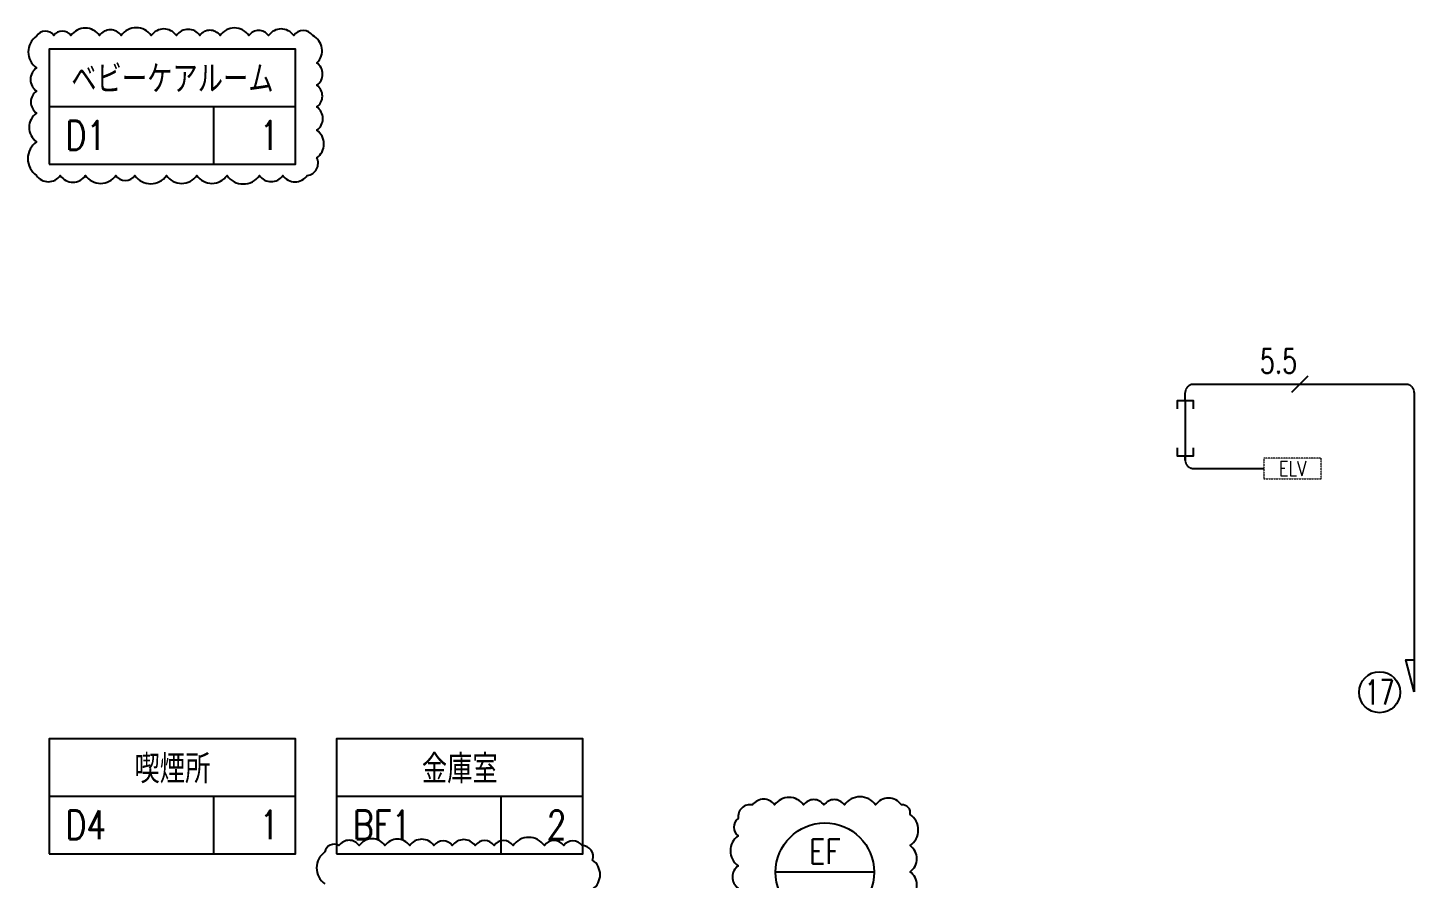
# Model space of a CAD drawing. Header units: millimetres. Extents: x 3999 to 176614, y 1464 to 57550.
# Drawn here: x 96453 to 113340, y 33851 to 44211 of the extents above; entities that cross this region are included whole.
import ezdxf
from ezdxf.enums import TextEntityAlignment as Align

# ---------------------------------------------------------------- set-up
doc = ezdxf.new("R2010")
doc.units = ezdxf.units.MM
doc.header["$LTSCALE"] = 0.2
doc.set_wipeout_variables(frame=1)
doc.linetypes.add('CENTER', pattern=[50.8, 31.75, -6.35, 6.35, -6.35])
doc.linetypes.add('HIDDEN', pattern=[9.525, 6.35, -3.175])
for name, color, linetype in [('1_シンボル', 2, 'Continuous'), ('1_乗数', 3, 'Continuous'), ('1_回路番号', 4, 'Continuous'), ('1_文字', 3, 'Continuous'), ('1_機器番号', 3, 'Continuous'), ('1_配線_1', 1, 'Continuous'), ('1_配線_4', 1, 'CENTER')]:
    doc.layers.add(name, color=color, linetype=linetype)
doc.layers.add('1_追加変更', color=10, linetype='Continuous', plot=False)
doc.styles.get("Standard").update_dxf_attribs({"font": 'simplex.shx', "width": 0.8, "bigfont": 'extfont2.shx'})
doc.styles.add('ＭＳ 明朝', font='simplex.shx', dxfattribs={"bigfont": 'bigfont.shx'})

# ---------------------------------------------------------------- blocks, each defined once
blk = doc.blocks.new('盤記号1')
at = {"layer": '1_シンボル', "color": 0, "linetype": 'ByBlock', "lineweight": -2}
blk.add_lwpolyline([(-350, 0), (350, 0), (350, 250), (-350, 250)], close=True, dxfattribs=at)
at = {"layer": '1_シンボル', "color": 0, "linetype": 'ByBlock', "lineweight": 0, "style": 'ＭＳ 明朝', "width": 0.8}
blk.add_text('ELV', height=180, dxfattribs=at).set_placement((0, 125), align=Align.MIDDLE)

msp = doc.modelspace()

# ---------------------------------------------------------------- linework, layer by layer
at = {"layer": '1_乗数', "linetype": 'Continuous', "lineweight": -3}
msp.add_line((112046, 39967), (111846, 39767), dxfattribs=at)
at = {"layer": '1_文字', "lineweight": -3}
for p, q in [((96715, 43250), (99715, 43250)), ((98715, 43250), (98715, 42550)), ((96715, 34850), (99715, 34850)), ((98715, 34850), (98715, 34150)), ((100215, 34850), (103215, 34850)), ((102215, 34850), (102215, 34150))]:
    msp.add_line(p, q, dxfattribs=at)
for points in [[(96715, 42550), (99715, 42550), (99715, 43950), (96715, 43950)], [(96715, 34150), (99715, 34150), (99715, 35550), (96715, 35550)], [(100215, 34150), (103215, 34150), (103215, 35550), (100215, 35550)]]:
    msp.add_lwpolyline(points, close=True, dxfattribs=at)
at = {"layer": '1_追加変更'}
msp.add_lwpolyline([(96560, 42410, 0.520567), (96848, 42410, 0.520567), (97157, 42410, 0.520567), (97525, 42410, 0.520567), (97758, 42410, 0.520567), (98142, 42410, 0.520567), (98512, 42410, 0.520567), (98880, 42410, 0.520567), (99275, 42410, 0.520567), (99559, 42410, 0.520567), (99857, 42410, 0.520567), (99973, 42627, 0.520567), (99973, 42961, 0.520567), (99973, 43246, 0.520567), (99973, 43510, 0.520567), (99973, 43783, 0.520567), (99925, 44116, 0.520567), (99692, 44116, 0.520567), (99386, 44116, 0.520567), (99146, 44116, 0.520567), (98795, 44116, 0.520567), (98550, 44116, 0.520567), (98264, 44116, 0.520567), (97957, 44116, 0.520567), (97592, 44116, 0.520567), (97327, 44116, 0.520567), (96979, 44116, 0.520567), (96771, 44116, 0.520567), (96560, 44109, 0.520567), (96560, 43721, 0.520567), (96560, 43439, 0.520567), (96560, 43171, 0.520567), (96560, 42821, 0.520567)], format="xyb", close=True, dxfattribs=at)
msp.add_lwpolyline([(103332, 33717, 0.520567), (103332, 34072, 0.520567), (103204, 34249, 0.520567), (102981, 34249, 0.520567), (102745, 34249, 0.520567), (102364, 34249, 0.520567), (102133, 34249, 0.520567), (101903, 34249, 0.520567), (101624, 34249, 0.520567), (101400, 34249, 0.520567), (101105, 34249, 0.520567), (100804, 34249, 0.520567), (100490, 34249, 0.520567), (100243, 34249, 0.520567), (100072, 34172, 0.520567), (100072, 33782, 0.520567)], format="xyb", dxfattribs=at)
at = {"layer": '1_配線_1'}
msp.add_line((110551, 39667), (110551, 38942), dxfattribs=at)
for points in [[(110651, 39567), (110651, 39667), (110451, 39667), (110451, 39567)], [(110451, 39095), (110451, 38995), (110651, 38995), (110651, 39095)], [(113340, 36123), (113237, 36510), (113340, 36510)]]:
    msp.add_lwpolyline(points, dxfattribs=at)
at = {"layer": '1_配線_4'}
for p, q in [((110651, 39867), (113240, 39867)), ((110551, 39667), (110551, 39767)), ((113340, 39767), (113340, 36123)), ((110551, 38942), (110551, 38995)), ((110651, 38842), (111508, 38842))]:
    msp.add_line(p, q, dxfattribs=at)
for centre, start, end in [((110651, 39767), 90, 180), ((113240, 39767), 0, 90), ((110651, 38942), 180, 270)]:
    msp.add_arc(centre, 100, start, end, dxfattribs=at)

# ---------------------------------------------------------------- block references
at = {"layer": '1_シンボル', "color": 7, "linetype": 'HIDDEN', "lineweight": 0, "zscale": 0.01776621527802636}
msp.add_blockref('盤記号1', (111858, 38717), dxfattribs=at)

# ---------------------------------------------------------------- texts
at = {"layer": '1_乗数', "linetype": 'Continuous', "lineweight": 0, "width": 0.7}
msp.add_text('5.5', height=300, dxfattribs=at).set_placement((111462, 40001))
at = {"layer": '1_文字', "lineweight": -3, "width": 0.8}
for s, p in [('ベビーケアルーム', (98215, 43600)), ('喫煙所', (98215, 35200)), ('金庫室', (101715, 35200))]:
    msp.add_text(s, height=350, dxfattribs=at).set_placement(p, align=Align.MIDDLE)
for s, p in [('D1', (96915, 42725)), ('D4', (96915, 34325)), ('BF1', (100415, 34325))]:
    msp.add_text(s, height=350, dxfattribs=at).set_placement(p)
for s, p in [('1', (99515, 42725)), ('1', (99515, 34325)), ('2', (103015, 34325))]:
    msp.add_text(s, height=350, dxfattribs=at).set_placement(p, align=Align.RIGHT)

# ---------------------------------------------------------------- wipeouts: each hides what was drawn before it
msp.add_wipeout([(106118, 34625), (106030, 34614), (105945, 34592), (105863, 34559), (105786, 34517), (105715, 34465), (105650, 34405), (105594, 34337), (105547, 34262), (105509, 34183), (105482, 34099), (105466, 34012), (105460, 33925), (105466, 33837), (105482, 33750), (105509, 33666), (105547, 33587), (105594, 33512), (105650, 33444), (105715, 33384), (105786, 33332), (105863, 33290), (105945, 33258), (106030, 33236), (106118, 33225), (106206, 33225), (106293, 33236), (106378, 33258), (106460, 33290), (106537, 33332), (106609, 33384), (106673, 33444), (106729, 33512), (106776, 33587), (106814, 33666), (106841, 33750), (106857, 33837), (106863, 33925), (106857, 34012), (106841, 34099), (106814, 34183), (106776, 34262), (106729, 34337), (106673, 34405), (106609, 34465), (106537, 34517), (106460, 34559), (106378, 34592), (106293, 34614), (106206, 34625)])

# ---------------------------------------------------------------- next in the draw order: linework, layer by layer
at = {"layer": '1_機器番号'}
msp.add_line((106762, 33925), (105562, 33925), dxfattribs=at)
msp.add_circle((106162, 33925), 600, dxfattribs=at)
at = {"layer": '1_追加変更'}
msp.add_lwpolyline([(107200, 33610, 0.520567), (107200, 33930, 0.520567), (107200, 34248, 0.520567), (107200, 34628, 0.520567), (107095, 34744, 0.520567), (106779, 34744, 0.520567), (106400, 34744, 0.520567), (106151, 34744, 0.520567), (105903, 34744, 0.520567), (105550, 34744, 0.520567), (105282, 34744, 0.520567), (105106, 34577, 0.520567), (105106, 34369, 0.520567), (105106, 34002, 0.520567), (105106, 33731, 0.520567)], format="xyb", dxfattribs=at)

# ---------------------------------------------------------------- next in the draw order: texts
at = {"layer": '1_機器番号', "width": 0.8}
msp.add_text('EF', height=300, dxfattribs=at).set_placement((106162, 34175), align=Align.MIDDLE_CENTER)

# ---------------------------------------------------------------- next in the draw order: wipeouts: each hides what was drawn before it
msp.add_wipeout([(112917, 36409), (112916, 36409), (112914, 36409), (112912, 36409), (112910, 36409), (112908, 36409), (112906, 36409), (112905, 36409), (112903, 36408), (112901, 36408), (112899, 36408), (112897, 36408), (112895, 36408), (112894, 36408), (112892, 36408), (112890, 36407), (112888, 36407), (112886, 36407), (112884, 36407), (112883, 36407), (112881, 36406), (112879, 36406), (112877, 36406), (112875, 36406), (112874, 36405), (112872, 36405), (112870, 36405), (112868, 36404), (112866, 36404), (112865, 36404), (112863, 36403), (112861, 36403), (112859, 36403), (112857, 36402), (112856, 36402), (112854, 36402), (112852, 36401), (112850, 36401), (112848, 36400), (112847, 36400), (112845, 36399), (112843, 36399), (112841, 36399), (112840, 36398), (112838, 36398), (112836, 36397), (112834, 36396), (112833, 36396), (112831, 36395), (112829, 36395), (112827, 36394), (112826, 36394), (112824, 36393), (112822, 36393), (112820, 36392), (112819, 36391), (112817, 36391), (112815, 36390), (112814, 36389), (112812, 36389), (112810, 36388), (112808, 36387), (112807, 36387), (112805, 36386), (112803, 36385), (112802, 36384), (112800, 36384), (112798, 36383), (112797, 36382), (112795, 36381), (112793, 36381), (112792, 36380), (112790, 36379), (112788, 36378), (112787, 36377), (112785, 36377), (112783, 36376), (112782, 36375), (112780, 36374), (112779, 36373), (112777, 36372), (112775, 36371), (112774, 36371), (112772, 36370), (112771, 36369), (112769, 36368), (112767, 36367), (112766, 36366), (112764, 36365), (112763, 36364), (112761, 36363), (112760, 36362), (112758, 36361), (112757, 36360), (112755, 36359), (112754, 36358), (112752, 36357), (112751, 36356), (112749, 36355), (112748, 36354), (112746, 36353), (112745, 36352), (112743, 36350), (112742, 36349), (112740, 36348), (112739, 36347), (112737, 36346), (112736, 36345), (112735, 36344), (112733, 36342), (112732, 36341), (112730, 36340), (112729, 36339), (112727, 36338), (112726, 36337), (112725, 36335), (112723, 36334), (112722, 36333), (112721, 36332), (112719, 36330), (112718, 36329), (112717, 36328), (112715, 36327), (112714, 36325), (112713, 36324), (112711, 36323), (112710, 36321), (112709, 36320), (112708, 36319), (112706, 36317), (112705, 36316), (112704, 36315), (112703, 36313), (112701, 36312), (112700, 36311), (112699, 36309), (112698, 36308), (112697, 36307), (112695, 36305), (112694, 36304), (112693, 36302), (112692, 36301), (112691, 36300), (112690, 36298), (112688, 36297), (112687, 36295), (112686, 36294), (112685, 36292), (112684, 36291), (112683, 36289), (112682, 36288), (112681, 36286), (112680, 36285), (112679, 36283), (112678, 36282), (112677, 36280), (112676, 36279), (112675, 36277), (112674, 36276), (112673, 36274), (112672, 36273), (112671, 36271), (112670, 36270), (112669, 36268), (112668, 36266), (112667, 36265), (112666, 36263), (112665, 36262), (112664, 36260), (112663, 36258), (112662, 36257), (112661, 36255), (112661, 36254), (112660, 36252), (112659, 36250), (112658, 36249), (112657, 36247), (112656, 36245), (112656, 36244), (112655, 36242), (112654, 36241), (112653, 36239), (112652, 36237), (112652, 36236), (112651, 36234), (112650, 36232), (112650, 36230), (112649, 36229), (112648, 36227), (112647, 36225), (112647, 36224), (112646, 36222), (112645, 36220), (112645, 36219), (112644, 36217), (112644, 36215), (112643, 36213), (112642, 36212), (112642, 36210), (112641, 36208), (112641, 36206), (112640, 36205), (112640, 36203), (112639, 36201), (112638, 36199), (112638, 36198), (112637, 36196), (112637, 36194), (112637, 36192), (112636, 36191), (112636, 36189), (112635, 36187), (112635, 36185), (112634, 36183), (112634, 36182), (112633, 36180), (112633, 36178), (112633, 36176), (112632, 36175), (112632, 36173), (112632, 36171), (112631, 36169), (112631, 36167), (112631, 36166), (112630, 36164), (112630, 36162), (112630, 36160), (112630, 36158), (112629, 36156), (112629, 36155), (112629, 36153), (112629, 36151), (112628, 36149), (112628, 36147), (112628, 36146), (112628, 36144), (112628, 36142), (112628, 36140), (112627, 36138), (112627, 36136), (112627, 36135), (112627, 36133), (112627, 36131), (112627, 36129), (112627, 36127), (112627, 36125), (112627, 36124), (112627, 36122), (112627, 36120), (112627, 36118), (112627, 36116), (112627, 36114), (112627, 36113), (112627, 36111), (112627, 36109), (112627, 36107), (112627, 36105), (112627, 36103), (112627, 36102), (112627, 36100), (112627, 36098), (112627, 36096), (112628, 36094), (112628, 36092), (112628, 36091), (112628, 36089), (112628, 36087), (112628, 36085), (112629, 36083), (112629, 36082), (112629, 36080), (112629, 36078), (112630, 36076), (112630, 36074), (112630, 36072), (112630, 36071), (112631, 36069), (112631, 36067), (112631, 36065), (112632, 36063), (112632, 36062), (112632, 36060), (112633, 36058), (112633, 36056), (112633, 36054), (112634, 36053), (112634, 36051), (112635, 36049), (112635, 36047), (112636, 36046), (112636, 36044), (112637, 36042), (112637, 36040), (112637, 36038), (112638, 36037), (112638, 36035), (112639, 36033), (112640, 36031), (112640, 36030), (112641, 36028), (112641, 36026), (112642, 36024), (112642, 36023), (112643, 36021), (112644, 36019), (112644, 36018), (112645, 36016), (112645, 36014), (112646, 36012), (112647, 36011), (112647, 36009), (112648, 36007), (112649, 36006), (112650, 36004), (112650, 36002), (112651, 36000), (112652, 35999), (112652, 35997), (112653, 35995), (112654, 35994), (112655, 35992), (112656, 35991), (112656, 35989), (112657, 35987), (112658, 35986), (112659, 35984), (112660, 35982), (112661, 35981), (112661, 35979), (112662, 35977), (112663, 35976), (112664, 35974), (112665, 35973), (112666, 35971), (112667, 35969), (112668, 35968), (112669, 35966), (112670, 35965), (112671, 35963), (112672, 35962), (112673, 35960), (112674, 35959), (112675, 35957), (112676, 35956), (112677, 35954), (112678, 35952), (112679, 35951), (112680, 35949), (112681, 35948), (112682, 35946), (112683, 35945), (112684, 35944), (112685, 35942), (112686, 35941), (112687, 35939), (112688, 35938), (112690, 35936), (112691, 35935), (112692, 35933), (112693, 35932), (112694, 35931), (112695, 35929), (112697, 35928), (112698, 35926), (112699, 35925), (112700, 35924), (112701, 35922), (112703, 35921), (112704, 35920), (112705, 35918), (112706, 35917), (112708, 35916), (112709, 35914), (112710, 35913), (112711, 35912), (112713, 35910), (112714, 35909), (112715, 35908), (112717, 35906), (112718, 35905), (112719, 35904), (112721, 35903), (112722, 35901), (112723, 35900), (112725, 35899), (112726, 35898), (112727, 35897), (112729, 35895), (112730, 35894), (112732, 35893), (112733, 35892), (112735, 35891), (112736, 35890), (112737, 35888), (112739, 35887), (112740, 35886), (112742, 35885), (112743, 35884), (112745, 35883), (112746, 35882), (112748, 35881), (112749, 35880), (112751, 35879), (112752, 35877), (112754, 35876), (112755, 35875), (112757, 35874), (112758, 35873), (112760, 35872), (112761, 35871), (112763, 35870), (112764, 35869), (112766, 35868), (112767, 35868), (112769, 35867), (112771, 35866), (112772, 35865), (112774, 35864), (112775, 35863), (112777, 35862), (112779, 35861), (112780, 35860), (112782, 35859), (112783, 35859), (112785, 35858), (112787, 35857), (112788, 35856), (112790, 35855), (112792, 35854), (112793, 35854), (112795, 35853), (112797, 35852), (112798, 35851), (112800, 35851), (112802, 35850), (112803, 35849), (112805, 35848), (112807, 35848), (112808, 35847), (112810, 35846), (112812, 35846), (112814, 35845), (112815, 35844), (112817, 35844), (112819, 35843), (112820, 35842), (112822, 35842), (112824, 35841), (112826, 35841), (112827, 35840), (112829, 35839), (112831, 35839), (112833, 35838), (112834, 35838), (112836, 35837), (112838, 35837), (112840, 35836), (112841, 35836), (112843, 35835), (112845, 35835), (112847, 35834), (112848, 35834), (112850, 35834), (112852, 35833), (112854, 35833), (112856, 35832), (112857, 35832), (112859, 35832), (112861, 35831), (112863, 35831), (112865, 35830), (112866, 35830), (112868, 35830), (112870, 35830), (112872, 35829), (112874, 35829), (112875, 35829), (112877, 35828), (112879, 35828), (112881, 35828), (112883, 35828), (112884, 35827), (112886, 35827), (112888, 35827), (112890, 35827), (112892, 35827), (112894, 35827), (112895, 35826), (112897, 35826), (112899, 35826), (112901, 35826), (112903, 35826), (112905, 35826), (112906, 35826), (112908, 35826), (112910, 35826), (112912, 35826), (112914, 35826), (112916, 35826), (112917, 35826), (112919, 35826), (112921, 35826), (112923, 35826), (112925, 35826), (112927, 35826), (112928, 35826), (112930, 35826), (112932, 35826), (112934, 35826), (112936, 35826), (112938, 35826), (112939, 35826), (112941, 35826), (112943, 35827), (112945, 35827), (112947, 35827), (112948, 35827), (112950, 35827), (112952, 35827), (112954, 35828), (112956, 35828), (112958, 35828), (112959, 35828), (112961, 35829), (112963, 35829), (112965, 35829), (112967, 35830), (112968, 35830), (112970, 35830), (112972, 35830), (112974, 35831), (112976, 35831), (112977, 35832), (112979, 35832), (112981, 35832), (112983, 35833), (112985, 35833), (112986, 35834), (112988, 35834), (112990, 35834), (112992, 35835), (112994, 35835), (112995, 35836), (112997, 35836), (112999, 35837), (113001, 35837), (113002, 35838), (113004, 35838), (113006, 35839), (113008, 35839), (113009, 35840), (113011, 35841), (113013, 35841), (113015, 35842), (113016, 35842), (113018, 35843), (113020, 35844), (113021, 35844), (113023, 35845), (113025, 35846), (113027, 35846), (113028, 35847), (113030, 35848), (113032, 35848), (113033, 35849), (113035, 35850), (113037, 35851), (113038, 35851), (113040, 35852), (113042, 35853), (113043, 35854), (113045, 35854), (113047, 35855), (113048, 35856), (113050, 35857), (113052, 35858), (113053, 35859), (113055, 35859), (113056, 35860), (113058, 35861), (113060, 35862), (113061, 35863), (113063, 35864), (113064, 35865), (113066, 35866), (113068, 35867), (113069, 35868), (113071, 35868), (113072, 35869), (113074, 35870), (113075, 35871), (113077, 35872), (113078, 35873), (113080, 35874), (113081, 35875), (113083, 35876), (113085, 35877), (113086, 35879), (113088, 35880), (113089, 35881), (113090, 35882), (113092, 35883), (113093, 35884), (113095, 35885), (113096, 35886), (113098, 35887), (113099, 35888), (113101, 35890), (113102, 35891), (113104, 35892), (113105, 35893), (113106, 35894), (113108, 35895), (113109, 35897), (113111, 35898), (113112, 35899), (113113, 35900), (113115, 35901), (113116, 35903), (113117, 35904), (113119, 35905), (113120, 35906), (113121, 35908), (113123, 35909), (113124, 35910), (113125, 35912), (113126, 35913), (113128, 35914), (113129, 35916), (113130, 35917), (113132, 35918), (113133, 35920), (113134, 35921), (113135, 35922), (113136, 35924), (113138, 35925), (113139, 35926), (113140, 35928), (113141, 35929), (113142, 35931), (113144, 35932), (113145, 35933), (113146, 35935), (113147, 35936), (113148, 35938), (113149, 35939), (113150, 35941), (113152, 35942), (113153, 35944), (113154, 35945), (113155, 35946), (113156, 35948), (113157, 35949), (113158, 35951), (113159, 35952), (113160, 35954), (113161, 35956), (113162, 35957), (113163, 35959), (113164, 35960), (113165, 35962), (113166, 35963), (113167, 35965), (113168, 35966), (113169, 35968), (113170, 35969), (113171, 35971), (113172, 35973), (113173, 35974), (113173, 35976), (113174, 35977), (113175, 35979), (113176, 35981), (113177, 35982), (113178, 35984), (113179, 35986), (113179, 35987), (113180, 35989), (113181, 35991), (113182, 35992), (113183, 35994), (113183, 35995), (113184, 35997), (113185, 35999), (113186, 36000), (113186, 36002), (113187, 36004), (113188, 36006), (113188, 36007), (113189, 36009), (113190, 36011), (113190, 36012), (113191, 36014), (113192, 36016), (113192, 36018), (113193, 36019), (113194, 36021), (113194, 36023), (113195, 36024), (113195, 36026), (113196, 36028), (113197, 36030), (113197, 36031), (113198, 36033), (113198, 36035), (113199, 36037), (113199, 36038), (113200, 36040), (113200, 36042), (113201, 36044), (113201, 36046), (113201, 36047), (113202, 36049), (113202, 36051), (113203, 36053), (113203, 36054), (113204, 36056), (113204, 36058), (113204, 36060), (113205, 36062), (113205, 36063), (113205, 36065), (113206, 36067), (113206, 36069), (113206, 36071), (113207, 36072), (113207, 36074), (113207, 36076), (113207, 36078), (113208, 36080), (113208, 36082), (113208, 36083), (113208, 36085), (113208, 36087), (113209, 36089), (113209, 36091), (113209, 36092), (113209, 36094), (113209, 36096), (113209, 36098), (113209, 36100), (113210, 36102), (113210, 36103), (113210, 36105), (113210, 36107), (113210, 36109), (113210, 36111), (113210, 36113), (113210, 36114), (113210, 36116), (113210, 36118), (113210, 36120), (113210, 36122), (113210, 36124), (113210, 36125), (113210, 36127), (113210, 36129), (113210, 36131), (113210, 36133), (113209, 36135), (113209, 36136), (113209, 36138), (113209, 36140), (113209, 36142), (113209, 36144), (113209, 36146), (113208, 36147), (113208, 36149), (113208, 36151), (113208, 36153), (113208, 36155), (113207, 36156), (113207, 36158), (113207, 36160), (113207, 36162), (113206, 36164), (113206, 36166), (113206, 36167), (113205, 36169), (113205, 36171), (113205, 36173), (113204, 36175), (113204, 36176), (113204, 36178), (113203, 36180), (113203, 36182), (113202, 36183), (113202, 36185), (113201, 36187), (113201, 36189), (113201, 36191), (113200, 36192), (113200, 36194), (113199, 36196), (113199, 36198), (113198, 36199), (113198, 36201), (113197, 36203), (113197, 36205), (113196, 36206), (113195, 36208), (113195, 36210), (113194, 36212), (113194, 36213), (113193, 36215), (113192, 36217), (113192, 36219), (113191, 36220), (113190, 36222), (113190, 36224), (113189, 36225), (113188, 36227), (113188, 36229), (113187, 36230), (113186, 36232), (113186, 36234), (113185, 36236), (113184, 36237), (113183, 36239), (113183, 36241), (113182, 36242), (113181, 36244), (113180, 36245), (113179, 36247), (113179, 36249), (113178, 36250), (113177, 36252), (113176, 36254), (113175, 36255), (113174, 36257), (113173, 36258), (113173, 36260), (113172, 36262), (113171, 36263), (113170, 36265), (113169, 36266), (113168, 36268), (113167, 36270), (113166, 36271), (113165, 36273), (113164, 36274), (113163, 36276), (113162, 36277), (113161, 36279), (113160, 36280), (113159, 36282), (113158, 36283), (113157, 36285), (113156, 36286), (113155, 36288), (113154, 36289), (113153, 36291), (113152, 36292), (113150, 36294), (113149, 36295), (113148, 36297), (113147, 36298), (113146, 36300), (113145, 36301), (113144, 36302), (113142, 36304), (113141, 36305), (113140, 36307), (113139, 36308), (113138, 36309), (113136, 36311), (113135, 36312), (113134, 36313), (113133, 36315), (113132, 36316), (113130, 36317), (113129, 36319), (113128, 36320), (113126, 36321), (113125, 36323), (113124, 36324), (113123, 36325), (113121, 36327), (113120, 36328), (113119, 36329), (113117, 36330), (113116, 36332), (113115, 36333), (113113, 36334), (113112, 36335), (113111, 36337), (113109, 36338), (113108, 36339), (113106, 36340), (113105, 36341), (113104, 36342), (113102, 36344), (113101, 36345), (113099, 36346), (113098, 36347), (113096, 36348), (113095, 36349), (113093, 36350), (113092, 36352), (113090, 36353), (113089, 36354), (113088, 36355), (113086, 36356), (113085, 36357), (113083, 36358), (113081, 36359), (113080, 36360), (113078, 36361), (113077, 36362), (113075, 36363), (113074, 36364), (113072, 36365), (113071, 36366), (113069, 36367), (113068, 36368), (113066, 36369), (113064, 36370), (113063, 36371), (113061, 36371), (113060, 36372), (113058, 36373), (113056, 36374), (113055, 36375), (113053, 36376), (113052, 36377), (113050, 36377), (113048, 36378), (113047, 36379), (113045, 36380), (113043, 36381), (113042, 36381), (113040, 36382), (113038, 36383), (113037, 36384), (113035, 36384), (113033, 36385), (113032, 36386), (113030, 36387), (113028, 36387), (113027, 36388), (113025, 36389), (113023, 36389), (113021, 36390), (113020, 36391), (113018, 36391), (113016, 36392), (113015, 36393), (113013, 36393), (113011, 36394), (113009, 36394), (113008, 36395), (113006, 36395), (113004, 36396), (113002, 36396), (113001, 36397), (112999, 36398), (112997, 36398), (112995, 36399), (112994, 36399), (112992, 36399), (112990, 36400), (112988, 36400), (112986, 36401), (112985, 36401), (112983, 36402), (112981, 36402), (112979, 36402), (112977, 36403), (112976, 36403), (112974, 36403), (112972, 36404), (112970, 36404), (112968, 36404), (112967, 36405), (112965, 36405), (112963, 36405), (112961, 36406), (112959, 36406), (112958, 36406), (112956, 36406), (112954, 36407), (112952, 36407), (112950, 36407), (112948, 36407), (112947, 36407), (112945, 36408), (112943, 36408), (112941, 36408), (112939, 36408), (112938, 36408), (112936, 36408), (112934, 36408), (112932, 36409), (112930, 36409), (112928, 36409), (112927, 36409), (112925, 36409), (112923, 36409), (112921, 36409), (112919, 36409)])

# ---------------------------------------------------------------- next in the draw order: linework, layer by layer
at = {"layer": '1_回路番号'}
msp.add_circle((112918, 36117), 250, dxfattribs=at)

# ---------------------------------------------------------------- next in the draw order: texts
at = {"layer": '1_回路番号', "linetype": 'Continuous', "lineweight": 0, "width": 0.7}
msp.add_text('17', height=300, dxfattribs=at).set_placement((112918, 36117), align=Align.MIDDLE)

doc.saveas('drawing.dxf')
